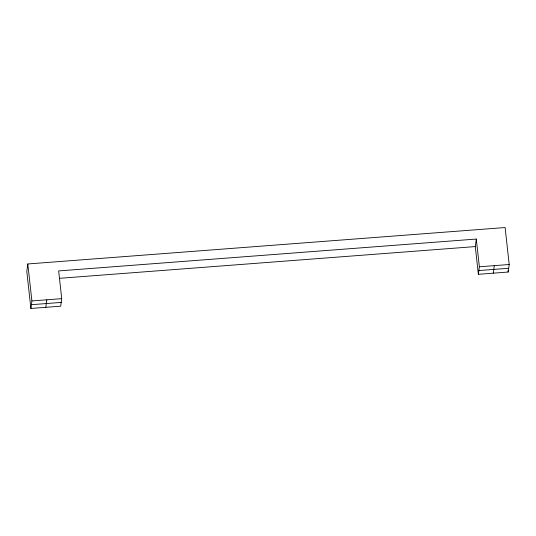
<?xml version="1.0" encoding="UTF-8"?>
<svg xmlns="http://www.w3.org/2000/svg" width="536" height="536" viewBox="0 0 536 536"><rect width="100%" height="100%" fill="white"/><g stroke="black" fill="none" stroke-linecap="round" stroke-linejoin="round"><path stroke-width="0.8" d="M27.805 263.96L26.8 271.491L30.887 308.461L60.715 306.183L61.72 298.659L58.659 270.928L476.303 239.056L479.365 266.787L478.367 274.311L508.195 272.04L509.2 264.509L505.113 227.539L27.805 263.96L31.892 300.937L30.887 308.461M45.801 307.322L46.806 299.798M478.367 274.311L475.298 246.587L476.303 239.056M493.281 273.172L494.286 265.648M59.322 278.331L475.298 246.587M31.892 300.937L61.72 298.659M479.365 266.787L509.2 264.509M31.39 304.696L61.218 302.425M478.862 270.546L508.698 268.275M508.014 270.392L508.195 272.04"/></g></svg>
